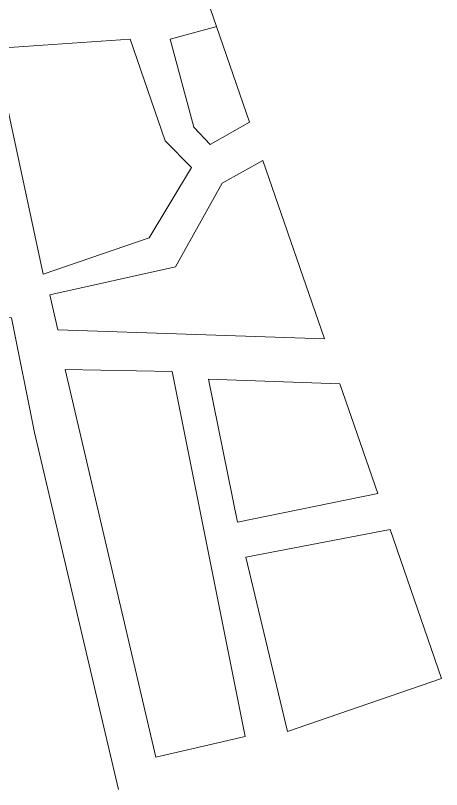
# Model space of a CAD drawing. Header units: metres. Extents: x -48 to 2360, y -1392 to 453.
# Drawn here: x 1372.4 to 1450.4, y -192.1 to -50.3 of the extents above; entities that cross this region are included whole.
import ezdxf

# ---------------------------------------------------------------- set-up
doc = ezdxf.new("R2010")
doc.units = ezdxf.units.M
doc.layers.add('trazo', color=7, linetype='Continuous', lineweight=18)

msp = doc.modelspace()

# ---------------------------------------------------------------- linework, layer by layer
at = {"layer": 'trazo', "ltscale": 7, "transparency": 33554559}
msp.add_line((1397.54, -18.47), (1415.24, -69.83), dxfattribs=at)
for points in [[(1400.68, -54.62), (1409.21, -52.34)], [(1377.46, -97.73), (1396.82, -91.05), (1404.59, -78.13), (1399.8, -73.28), (1393.37, -54.63), (1368.55, -56.36), (1377.46, -97.73)], [(1400.68, -54.62), (1405, -70.77), (1408.04, -73.91), (1415.24, -69.83)], [(1378.69, -101.51), (1401.69, -96.36), (1410.2, -81.03), (1417.66, -76.86)], [(1417.66, -76.86), (1428.92, -109.54)], [(1378.69, -101.51), (1380.12, -107.91), (1428.92, -109.54)], [(1381.48, -115.2), (1398.06, -186.23), (1414.42, -182.42), (1401.08, -115.53), (1381.48, -115.2)], [(1407.69, -116.95), (1413, -143.12), (1438.69, -137.9), (1431.77, -117.82), (1407.69, -116.95)], [(1414.57, -149.53), (1422.19, -181.48), (1450.36, -171.78), (1440.95, -144.46), (1414.57, -149.53)]]:
    msp.add_lwpolyline(points, dxfattribs=at)
at = {"layer": 'trazo', "transparency": 33554559}
msp.add_lwpolyline([(1150.17, -142.65), (1204.66, -117.09), (1209.87, -115.3), (1239.92, -106.46), (1246.42, -105.66), (1284.58, -105.33), (1326.83, -105.7), (1365.79, -105.59), (1371.64, -105.73), (1375.88, -126.72), (1391.25, -192.14)], dxfattribs=at)

doc.saveas('drawing.dxf')
